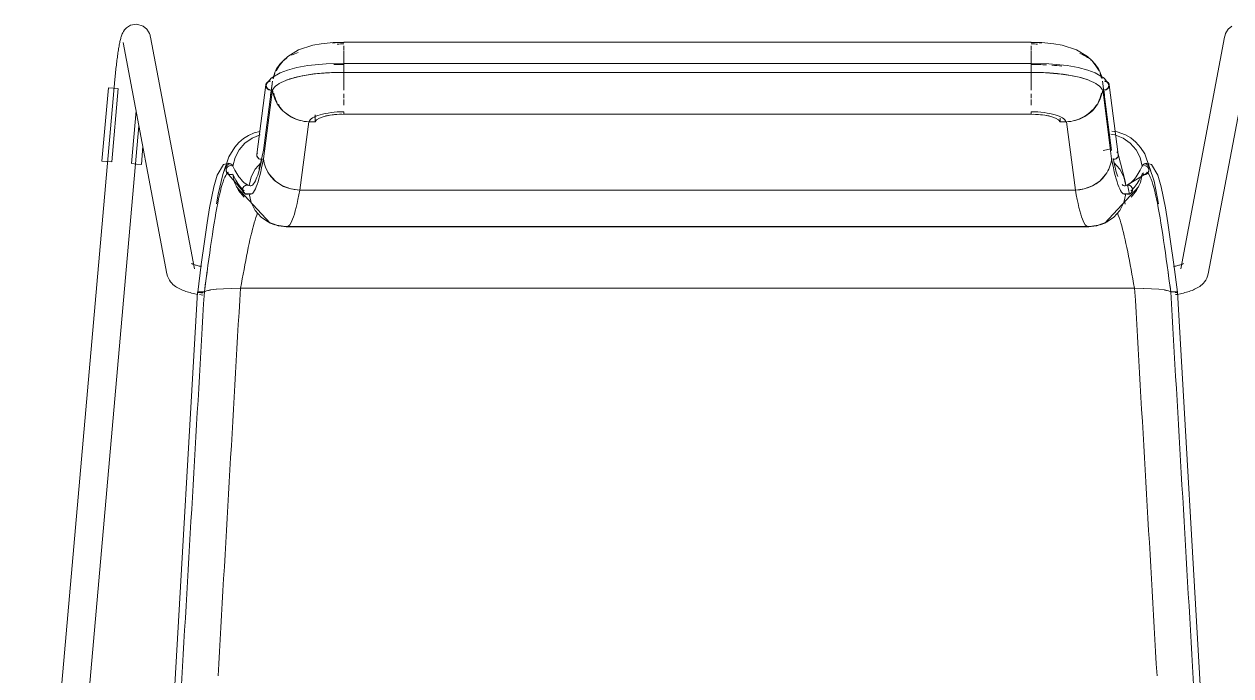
# Model space of a CAD drawing. Header units: millimetres. Extents: x 155927 to 295199, y -4084 to 97293.
# Drawn here: x 164048 to 164566, y 12869 to 13148 of the extents above; entities that cross this region are included whole.
import ezdxf

# ---------------------------------------------------------------- set-up
doc = ezdxf.new("R2010")
doc.units = ezdxf.units.MM
doc.header["$MEASUREMENT"] = 0
doc.layers.add('I-FURN', color=8, linetype='CONTINUOUS', lineweight=9)

msp = doc.modelspace()

# ---------------------------------------------------------------- linework, layer by layer
at = {"layer": 'I-FURN'}
for p, q in [((164091.97, 13146.8), (164091.11, 13145.89)), ((164093.62, 13147.84), (164091.97, 13146.8)), ((164096.38, 13148.32), (164093.62, 13147.84)), ((164099.13, 13147.49), (164096.38, 13148.32)), ((164099.13, 13147.49), (164100.71, 13146.17)), ((164566.07, 13147.49), (164564.5, 13146.17)), ((164089.35, 13141.71), (164089.25, 13141.29)), ((164089.46, 13142.13), (164089.35, 13141.71)), ((164089.56, 13142.53), (164089.46, 13142.13)), ((164089.68, 13142.93), (164089.56, 13142.53)), ((164089.8, 13143.32), (164089.68, 13142.93)), ((164089.95, 13143.73), (164089.8, 13143.32)), ((164090.12, 13144.15), (164089.95, 13143.73)), ((164090.33, 13144.63), (164090.12, 13144.15)), ((164090.63, 13145.19), (164090.33, 13144.63)), ((164091.11, 13145.89), (164090.63, 13145.19)), ((164100.71, 13146.17), (164101.46, 13145.09)), ((164101.46, 13145.09), (164101.83, 13144.29)), ((164101.83, 13144.29), (164102.05, 13143.66)), ((164102.05, 13143.66), (164102.18, 13143.15)), ((164102.18, 13143.15), (164102.27, 13142.73)), ((164121.08, 13043.44), (164102.27, 13142.73)), ((164562.94, 13142.73), (164544.12, 13043.44)), ((164563.02, 13143.15), (164562.94, 13142.73)), ((164563.16, 13143.66), (164563.02, 13143.15)), ((164563.37, 13144.29), (164563.16, 13143.66)), ((164563.75, 13145.09), (164563.37, 13144.29)), ((164564.5, 13146.17), (164563.75, 13145.09)), ((164088.4, 13136.66), (164088.31, 13136.06)), ((164088.49, 13137.24), (164088.4, 13136.66)), ((164088.59, 13137.81), (164088.49, 13137.24)), ((164088.68, 13138.36), (164088.59, 13137.81)), ((164088.77, 13138.9), (164088.68, 13138.36)), ((164088.87, 13139.41), (164088.77, 13138.9)), ((164088.96, 13139.91), (164088.87, 13139.41)), ((164089.06, 13140.39), (164088.96, 13139.91)), ((164089.15, 13140.84), (164089.06, 13140.39)), ((164089.25, 13141.29), (164089.15, 13140.84)), ((164090.48, 13140.5), (164109.29, 13041.21)), ((164161.09, 13134.4), (164165.8, 13137.27)), ((164165.8, 13137.27), (164171.95, 13139.29)), ((164171.95, 13139.29), (164175.45, 13139.95)), ((164175.45, 13139.95), (164180.66, 13140.46)), ((164180.66, 13140.46), (164185.18, 13140.55)), ((164185.18, 13140.55), (164185.18, 13140.38)), ((164480.03, 13140.55), (164185.18, 13140.55)), ((164185.18, 13140.25), (164185.18, 13140.53)), ((164185.18, 13137.3), (164185.18, 13139.05)), ((164185.18, 13134.45), (164185.18, 13137.03)), ((164480.03, 13140.38), (164480.03, 13140.55)), ((164484.55, 13140.46), (164480.03, 13140.55)), ((164480.03, 13140.53), (164480.03, 13140.25)), ((164480.03, 13139.05), (164480.03, 13137.3)), ((164480.03, 13137.03), (164480.03, 13134.45)), ((164489.76, 13139.95), (164484.55, 13140.46)), ((164493.25, 13139.29), (164489.76, 13139.95)), ((164499.4, 13137.27), (164493.25, 13139.29)), ((164504.12, 13134.4), (164499.4, 13137.27)), ((164555.91, 13041.21), (164574.73, 13140.5)), ((164087.7, 13131.43), (164087.61, 13130.72)), ((164087.78, 13132.13), (164087.7, 13131.43)), ((164087.87, 13132.81), (164087.78, 13132.13)), ((164087.95, 13133.49), (164087.87, 13132.81)), ((164088.04, 13134.15), (164087.95, 13133.49)), ((164088.13, 13134.8), (164088.04, 13134.15)), ((164088.22, 13135.44), (164088.13, 13134.8)), ((164088.31, 13136.06), (164088.22, 13135.44)), ((164157.44, 13130.5), (164159.11, 13132.57)), ((164159.11, 13132.57), (164161.09, 13134.4)), ((164169.73, 13130.56), (164177.62, 13131.36)), ((164177.62, 13131.36), (164185.18, 13131.51)), ((164185.18, 13134.29), (164185.18, 13131.27)), ((164185.18, 13131.26), (164185.18, 13134.28)), ((164480.03, 13131.51), (164185.18, 13131.51)), ((164185.18, 13127.55), (164185.18, 13131.51)), ((164185.18, 13131.51), (164185.18, 13131.44)), ((164185.18, 13131.44), (164185.18, 13131.24)), ((164185.18, 13131.24), (164185.18, 13130.94)), ((164480.03, 13131.27), (164480.03, 13134.29)), ((164480.03, 13134.28), (164480.03, 13131.26)), ((164480.03, 13131.51), (164480.03, 13127.66)), ((164487.59, 13131.36), (164480.03, 13131.51)), ((164480.03, 13131.44), (164480.03, 13131.51)), ((164480.03, 13131.24), (164480.03, 13131.44)), ((164480.03, 13130.94), (164480.03, 13131.24)), ((164495.48, 13130.56), (164487.59, 13131.36)), ((164506.1, 13132.57), (164504.12, 13134.4)), ((164507.77, 13130.5), (164506.1, 13132.57)), ((164087.15, 13126.31), (164087.08, 13125.56)), ((164087.22, 13127.06), (164087.15, 13126.31)), ((164087.3, 13127.8), (164087.22, 13127.06)), ((164087.38, 13128.54), (164087.3, 13127.8)), ((164087.45, 13129.27), (164087.38, 13128.54)), ((164087.53, 13130), (164087.45, 13129.27)), ((164087.61, 13130.72), (164087.53, 13130)), ((164153.97, 13125.12), (164157.8, 13127.42)), ((164156.11, 13128.23), (164157.44, 13130.5)), ((164157.8, 13127.42), (164160.97, 13128.61)), ((164160.97, 13128.61), (164165.01, 13129.69)), ((164167.34, 13126.15), (164163.84, 13125.35)), ((164165.01, 13129.69), (164169.73, 13130.56)), ((164172.78, 13126.98), (164167.34, 13126.15)), ((164178.77, 13127.46), (164172.78, 13126.98)), ((164185.18, 13127.55), (164178.77, 13127.46)), ((164185.18, 13130.94), (164185.18, 13130.55)), ((164185.18, 13130.55), (164185.18, 13130.09)), ((164185.18, 13130.09), (164185.18, 13129.6)), ((164185.18, 13129.6), (164185.18, 13129.1)), ((164185.18, 13129.1), (164185.18, 13128.63)), ((164185.18, 13128.63), (164185.18, 13128.21)), ((164185.18, 13128.21), (164185.18, 13127.88)), ((164185.18, 13127.88), (164185.18, 13127.66)), ((164185.18, 13127.66), (164185.18, 13127.55)), ((164185.18, 13127.58), (164185.18, 13123.76)), ((164185.18, 13123.76), (164185.18, 13127.58)), ((164185.18, 13127.55), (164480.03, 13127.55)), ((164480.03, 13130.55), (164480.03, 13130.94)), ((164480.03, 13130.09), (164480.03, 13130.55)), ((164480.03, 13129.6), (164480.03, 13130.09)), ((164480.03, 13129.1), (164480.03, 13129.6)), ((164480.03, 13128.63), (164480.03, 13129.1)), ((164480.03, 13128.21), (164480.03, 13128.63)), ((164480.03, 13127.88), (164480.03, 13128.21)), ((164480.03, 13127.66), (164480.03, 13127.88)), ((164480.03, 13123.76), (164480.03, 13127.58)), ((164480.03, 13127.58), (164480.03, 13123.76)), ((164486.25, 13127.47), (164480.03, 13127.55)), ((164492.82, 13126.94), (164486.25, 13127.47)), ((164496.83, 13126.34), (164492.82, 13126.94)), ((164500.19, 13129.69), (164495.48, 13130.56)), ((164501.26, 13125.38), (164496.83, 13126.34)), ((164504.23, 13128.61), (164500.19, 13129.69)), ((164507.4, 13127.42), (164504.23, 13128.61)), ((164511.23, 13125.12), (164507.4, 13127.42)), ((164509.1, 13128.23), (164507.77, 13130.5)), ((164087, 13124.65), (164048.05, 12681.33)), ((164081.43, 13089.63), (164084.19, 13121.04)), ((164084.19, 13121.04), (164086.23, 13120.86)), ((164087.01, 13124.81), (164087, 13124.65)), ((164087.08, 13125.56), (164087.01, 13124.81)), ((164147.87, 13092.46), (164151.72, 13122.24)), ((164150.72, 13094.1), (164154.56, 13123.8)), ((164152.08, 13122.74), (164153.97, 13125.12)), ((164153.79, 13117.83), (164154.41, 13122.61)), ((164161.02, 13124.47), (164160.51, 13124.28)), ((164163.84, 13125.35), (164161.02, 13124.47)), ((164185.18, 13120.01), (164185.18, 13123.57)), ((164480.03, 13123.57), (164480.03, 13120.01)), ((164504.7, 13124.28), (164501.26, 13125.38)), ((164510.64, 13123.8), (164514.49, 13094.1)), ((164513.12, 13122.74), (164511.23, 13125.12)), ((164513.48, 13122.24), (164517.34, 13092.46)), ((164085.66, 13089.26), (164088.42, 13120.67)), ((164086.23, 13120.86), (164088.29, 13120.68)), ((164150.7, 13090.55), (164154.54, 13120.26)), ((164185.18, 13116.54), (164185.18, 13118.38)), ((164185.18, 13116.06), (164185.18, 13113.87)), ((164480.03, 13118.38), (164480.03, 13116.54)), ((164480.03, 13116.02), (164480.03, 13113.56)), ((164514.51, 13090.55), (164510.66, 13120.26)), ((164511.41, 13117.83), (164511.1, 13120.27)), ((164096.09, 13111.12), (164094.11, 13088.52)), ((164185.18, 13113.56), (164185.18, 13113.91)), ((164166.25, 13077.18), (164170.11, 13106.46)), ((164170.11, 13106.46), (164172.82, 13106.39)), ((164172.82, 13109.39), (164172.82, 13106.39)), ((164172.82, 13106.39), (164173.46, 13107.25)), ((164173.46, 13107.25), (164174.81, 13108.04)), ((164174.81, 13108.04), (164176.8, 13108.71)), ((164176.8, 13108.71), (164179.29, 13109.22)), ((164179.29, 13109.22), (164182.14, 13109.54)), ((164182.14, 13109.54), (164185.18, 13109.65)), ((164480.03, 13109.7), (164185.18, 13109.7)), ((164185.18, 13109.65), (164480.03, 13109.65)), ((164480.03, 13109.65), (164483.07, 13109.54)), ((164483.07, 13109.54), (164485.92, 13109.22)), ((164485.92, 13109.22), (164488.41, 13108.71)), ((164488.41, 13108.71), (164490.39, 13108.04)), ((164490.39, 13108.04), (164491.74, 13107.25)), ((164491.74, 13107.25), (164492.38, 13106.39)), ((164492.38, 13106.39), (164492.38, 13108.05)), ((164492.38, 13106.39), (164495.1, 13106.46)), ((164495.1, 13106.46), (164498.96, 13077.18)), ((164060.01, 12680.28), (164097.3, 13104.78)), ((164144.31, 13100.63), (164142.11, 13099.25)), ((164146.68, 13101.65), (164144.31, 13100.63)), ((164149.32, 13100.8), (164145.81, 13099.4)), ((164149.18, 13102.31), (164146.68, 13101.65)), ((164515.88, 13100.8), (164514.14, 13101.17)), ((164514.14, 13101.16), (164515.88, 13100.79)), ((164516.87, 13102.13), (164514.61, 13102.43)), ((164519.4, 13099.4), (164515.88, 13100.8)), ((164520.47, 13100.84), (164516.87, 13102.13)), ((164522.74, 13099.5), (164520.47, 13100.84)), ((164098.34, 13088.15), (164099.03, 13096.04)), ((164138.4, 13095.6), (164135.89, 13091.49)), ((164140.13, 13097.57), (164138.4, 13095.6)), ((164142.11, 13099.25), (164140.13, 13097.57)), ((164142.73, 13097.22), (164140.24, 13094.4)), ((164145.81, 13099.4), (164142.73, 13097.22)), ((164522.48, 13097.22), (164519.4, 13099.4)), ((164524.96, 13094.4), (164522.48, 13097.22)), ((164524.91, 13097.72), (164522.74, 13099.5)), ((164526.91, 13095.48), (164524.91, 13097.72)), ((164528.72, 13092.65), (164526.91, 13095.48)), ((164135.89, 13091.49), (164133.22, 13083.86)), ((164138.5, 13091.08), (164137.6, 13087.45)), ((164140.24, 13094.4), (164138.5, 13091.08)), ((164147.92, 13092.7), (164147.86, 13092.23)), ((164147.86, 13092.23), (164147.92, 13091.76)), ((164148.11, 13093.14), (164147.92, 13092.7)), ((164147.92, 13091.76), (164148.11, 13091.32)), ((164148.11, 13091.32), (164148.41, 13090.93)), ((164148.41, 13090.93), (164148.79, 13090.63)), ((164148.79, 13090.63), (164149.24, 13090.44)), ((164149.24, 13090.44), (164149.73, 13090.36)), ((164149.47, 13088.59), (164150.84, 13094.88)), ((164149.73, 13090.36), (164150.23, 13090.4)), ((164514.36, 13094.88), (164510.87, 13094.19)), ((164514.98, 13090.4), (164515.47, 13090.36)), ((164515.47, 13090.36), (164515.97, 13090.44)), ((164515.97, 13090.44), (164516.42, 13090.63)), ((164516.42, 13090.63), (164516.8, 13090.93)), ((164517.1, 13093.14), (164516.8, 13093.52)), ((164516.8, 13090.93), (164517.09, 13091.32)), ((164517.09, 13091.32), (164517.28, 13091.76)), ((164517.28, 13092.7), (164517.1, 13093.14)), ((164517.35, 13092.23), (164517.28, 13092.7)), ((164517.28, 13091.76), (164517.35, 13092.23)), ((164517.32, 13092.54), (164520.29, 13080.93)), ((164526.7, 13091.08), (164524.96, 13094.4)), ((164527.6, 13087.45), (164526.7, 13091.08)), ((164532.71, 13080.94), (164528.72, 13092.65)), ((164083.47, 13089.45), (164081.43, 13089.63)), ((164085.53, 13089.27), (164083.47, 13089.45)), ((164096.29, 13088.33), (164094.23, 13088.51)), ((164098.34, 13088.15), (164096.29, 13088.33)), ((164130.82, 13083.5), (164133.59, 13088.13)), ((164133.59, 13088.13), (164135.78, 13088.66)), ((164134.8, 13086.23), (164134.72, 13085.74)), ((164134.72, 13085.74), (164134.78, 13085.26)), ((164134.73, 13085.74), (164134.8, 13086.23)), ((164134.79, 13085.26), (164134.73, 13085.74)), ((164134.78, 13085.26), (164134.97, 13084.8)), ((164134.97, 13084.8), (164134.79, 13085.26)), ((164134.8, 13086.23), (164135, 13086.68)), ((164134.99, 13086.68), (164134.8, 13086.23)), ((164134.92, 13084.89), (164143.05, 13075.47)), ((164135.08, 13084.62), (164134.95, 13084.83)), ((164135.26, 13084.4), (164134.97, 13084.8)), ((164134.97, 13084.8), (164135.25, 13084.39)), ((164135.29, 13087.08), (164134.99, 13086.68)), ((164135, 13086.68), (164135.3, 13087.08)), ((164135.68, 13087.39), (164135.29, 13087.08)), ((164135.3, 13087.08), (164135.68, 13087.38)), ((164135.68, 13087.38), (164136.14, 13087.58)), ((164136.14, 13087.58), (164135.68, 13087.39)), ((164135.78, 13088.66), (164136.69, 13088.37)), ((164136.63, 13087.66), (164136.14, 13087.58)), ((164136.14, 13087.58), (164136.63, 13087.65)), ((164137.13, 13087.61), (164136.63, 13087.66)), ((164136.63, 13087.65), (164137.13, 13087.61)), ((164137.13, 13087.61), (164137.6, 13087.45)), ((164137.6, 13087.45), (164137.13, 13087.61)), ((164147.21, 13086.19), (164145.45, 13082.79)), ((164149.71, 13089.06), (164147.21, 13086.19)), ((164148.71, 13086.16), (164149.47, 13088.59)), ((164518, 13086.19), (164515.49, 13089.06)), ((164519.75, 13082.79), (164518, 13086.19)), ((164530.28, 13084.89), (164520.89, 13079.18)), ((164528.08, 13087.61), (164527.6, 13087.45)), ((164527.61, 13087.45), (164528.08, 13087.61)), ((164529.43, 13088.66), (164528.51, 13088.37)), ((164529.07, 13087.58), (164528.57, 13087.66)), ((164528.57, 13087.65), (164529.07, 13087.58)), ((164529.07, 13087.58), (164529.52, 13087.38)), ((164529.52, 13087.39), (164529.07, 13087.58)), ((164531.61, 13088.13), (164529.43, 13088.66)), ((164529.91, 13087.08), (164529.52, 13087.39)), ((164529.52, 13087.38), (164529.91, 13087.08)), ((164529.91, 13087.08), (164530.21, 13086.68)), ((164530.21, 13086.68), (164529.91, 13087.08)), ((164530.24, 13084.8), (164529.95, 13084.4)), ((164529.95, 13084.39), (164530.24, 13084.8)), ((164530.21, 13086.68), (164530.4, 13086.23)), ((164530.41, 13086.23), (164530.21, 13086.68)), ((164530.42, 13085.26), (164530.24, 13084.8)), ((164530.24, 13084.8), (164530.42, 13085.26)), ((164530.4, 13086.23), (164530.48, 13085.74)), ((164530.48, 13085.74), (164530.41, 13086.23)), ((164530.48, 13085.74), (164530.42, 13085.26)), ((164530.42, 13085.26), (164530.48, 13085.74)), ((164534.38, 13083.5), (164531.61, 13088.13)), ((164129.42, 13078.5), (164130.82, 13083.5)), ((164133.22, 13083.86), (164131.33, 13075.34)), ((164135.25, 13084.39), (164135.63, 13084.08)), ((164135.64, 13084.08), (164135.26, 13084.4)), ((164135.63, 13084.08), (164136.08, 13083.87)), ((164136.09, 13083.87), (164135.64, 13084.08)), ((164136.08, 13083.87), (164136.58, 13083.78)), ((164136.58, 13083.78), (164136.09, 13083.87)), ((164137.08, 13083.81), (164136.58, 13083.78)), ((164136.58, 13083.78), (164137.07, 13083.81)), ((164137.07, 13083.81), (164137.55, 13083.96)), ((164137.55, 13083.96), (164137.08, 13083.81)), ((164138.34, 13080.35), (164137.55, 13083.96)), ((164137.55, 13083.96), (164138.33, 13080.35)), ((164138.33, 13080.35), (164139.97, 13077.02)), ((164139.98, 13077.02), (164138.34, 13080.35)), ((164145.45, 13082.79), (164144.56, 13079.08)), ((164153.33, 13083.79), (164155.82, 13081.05)), ((164155.82, 13081.05), (164158.93, 13078.97)), ((164506.28, 13078.97), (164509.39, 13081.05)), ((164509.39, 13081.05), (164511.88, 13083.79)), ((164520.65, 13079.08), (164519.75, 13082.79)), ((164520.29, 13080.93), (164520.61, 13079.06)), ((164526.86, 13080.35), (164525.22, 13077.02)), ((164525.23, 13077.02), (164526.87, 13080.35)), ((164527.66, 13083.96), (164526.86, 13080.35)), ((164526.87, 13080.35), (164527.66, 13083.96)), ((164528.13, 13083.81), (164527.66, 13083.96)), ((164527.66, 13083.96), (164528.13, 13083.81)), ((164528.63, 13083.78), (164528.13, 13083.81)), ((164528.13, 13083.81), (164528.63, 13083.78)), ((164529.12, 13083.87), (164528.63, 13083.78)), ((164528.63, 13083.78), (164529.12, 13083.87)), ((164529.57, 13084.08), (164529.12, 13083.87)), ((164529.12, 13083.87), (164529.57, 13084.08)), ((164529.95, 13084.4), (164529.57, 13084.08)), ((164529.57, 13084.08), (164529.95, 13084.39)), ((164534.61, 13071.27), (164532.71, 13080.94)), ((164535.79, 13078.5), (164534.38, 13083.5)), ((164127.61, 13069.48), (164129.42, 13078.5)), ((164131.33, 13075.34), (164130.59, 13071.27)), ((164139.03, 13078.7), (164153.63, 13063)), ((164139.97, 13077.02), (164142.38, 13074.19)), ((164142.38, 13074.19), (164139.98, 13077.02)), ((164141.78, 13077.82), (164141.72, 13077.32)), ((164141.72, 13077.32), (164141.79, 13077.81)), ((164141.79, 13076.83), (164141.72, 13077.32)), ((164141.72, 13077.32), (164141.78, 13076.83)), ((164141.97, 13078.28), (164141.78, 13077.82)), ((164141.78, 13076.83), (164141.97, 13076.37)), ((164141.79, 13077.81), (164141.98, 13078.28)), ((164141.98, 13076.37), (164141.79, 13076.83)), ((164142.27, 13078.68), (164141.97, 13078.28)), ((164141.97, 13076.37), (164142.27, 13075.97)), ((164141.98, 13078.28), (164142.27, 13078.68)), ((164142.27, 13075.97), (164141.98, 13076.37)), ((164142.27, 13078.68), (164142.65, 13078.99)), ((164142.65, 13078.99), (164142.27, 13078.68)), ((164142.65, 13075.66), (164142.27, 13075.97)), ((164142.27, 13075.97), (164142.65, 13075.66)), ((164143.1, 13079.2), (164142.65, 13078.99)), ((164142.65, 13078.99), (164143.1, 13079.19)), ((164143.1, 13075.46), (164142.65, 13075.66)), ((164142.65, 13075.66), (164143.1, 13075.45)), ((164142.75, 13075.6), (164145.63, 13075.55)), ((164143.1, 13079.19), (164143.59, 13079.28)), ((164143.59, 13079.28), (164143.1, 13079.2)), ((164143.59, 13075.37), (164143.1, 13075.46)), ((164143.1, 13075.45), (164143.59, 13075.37)), ((164143.59, 13079.28), (164144.09, 13079.24)), ((164144.09, 13079.24), (164143.59, 13079.28)), ((164144.09, 13075.41), (164143.59, 13075.37)), ((164143.59, 13075.37), (164144.09, 13075.41)), ((164143.88, 13079.36), (164144.31, 13079.18)), ((164144.09, 13079.24), (164144.56, 13079.08)), ((164144.56, 13079.08), (164144.09, 13079.24)), ((164144.56, 13075.57), (164144.09, 13075.41)), ((164144.09, 13075.41), (164144.56, 13075.57)), ((164144.56, 13075.57), (164145.45, 13071.86)), ((164158.93, 13078.97), (164162.48, 13077.66)), ((164162.48, 13077.66), (164166.25, 13077.18)), ((164498.96, 13077.18), (164166.25, 13077.18)), ((164166.25, 13077.18), (164498.96, 13077.18)), ((164498.96, 13077.18), (164502.73, 13077.66)), ((164502.73, 13077.66), (164506.28, 13078.97)), ((164526.17, 13078.7), (164511.57, 13063)), ((164522.46, 13075.6), (164519.58, 13075.55)), ((164519.75, 13071.86), (164520.65, 13075.57)), ((164520.65, 13079.08), (164521.12, 13079.24)), ((164521.12, 13079.24), (164520.65, 13079.08)), ((164521.12, 13075.41), (164520.65, 13075.57)), ((164520.65, 13075.57), (164521.12, 13075.41)), ((164521.12, 13079.24), (164521.61, 13079.28)), ((164521.61, 13079.28), (164521.12, 13079.24)), ((164521.61, 13075.37), (164521.12, 13075.41)), ((164521.12, 13075.41), (164521.61, 13075.37)), ((164522.16, 13075.47), (164521.33, 13079.36)), ((164521.61, 13079.28), (164522.1, 13079.19)), ((164522.11, 13079.2), (164521.61, 13079.28)), ((164522.1, 13075.46), (164521.61, 13075.37)), ((164521.61, 13075.37), (164522.11, 13075.45)), ((164522.1, 13079.19), (164522.55, 13078.99)), ((164522.55, 13075.66), (164522.1, 13075.46)), ((164522.56, 13078.99), (164522.11, 13079.2)), ((164522.11, 13075.45), (164522.56, 13075.66)), ((164522.55, 13078.99), (164522.94, 13078.68)), ((164522.94, 13075.97), (164522.55, 13075.66)), ((164522.94, 13078.68), (164522.56, 13078.99)), ((164522.56, 13075.66), (164522.94, 13075.97)), ((164525.22, 13077.02), (164522.83, 13074.19)), ((164522.83, 13074.19), (164525.23, 13077.02)), ((164522.94, 13078.68), (164523.23, 13078.28)), ((164523.23, 13078.28), (164522.94, 13078.68)), ((164523.23, 13076.37), (164522.94, 13075.97)), ((164522.94, 13075.97), (164523.23, 13076.37)), ((164523.23, 13078.28), (164523.42, 13077.81)), ((164523.42, 13077.82), (164523.23, 13078.28)), ((164523.42, 13076.83), (164523.23, 13076.37)), ((164523.23, 13076.37), (164523.42, 13076.83)), ((164523.49, 13077.32), (164523.42, 13077.82)), ((164523.42, 13077.81), (164523.48, 13077.32)), ((164523.48, 13077.32), (164523.42, 13076.83)), ((164523.42, 13076.83), (164523.49, 13077.32)), ((164537.59, 13069.48), (164535.79, 13078.5)), ((164126.58, 13063.16), (164127.61, 13069.48)), ((164145.45, 13071.86), (164147.21, 13068.46)), ((164147.21, 13068.47), (164145.46, 13071.86)), ((164519.75, 13071.86), (164518, 13068.47)), ((164518, 13068.46), (164519.75, 13071.86)), ((164538.63, 13063.16), (164537.59, 13069.48)), ((164149.72, 13065.6), (164147.21, 13068.47)), ((164147.21, 13068.46), (164149.71, 13065.59)), ((164149.71, 13065.59), (164152.85, 13063.42)), ((164152.85, 13063.42), (164149.72, 13065.6)), ((164515.49, 13065.6), (164512.35, 13063.42)), ((164512.36, 13063.42), (164515.49, 13065.59)), ((164518, 13068.47), (164515.49, 13065.6)), ((164515.49, 13065.59), (164518, 13068.46)), ((164125.4, 13055.15), (164126.58, 13063.16)), ((164152.54, 13063.6), (164157, 13061.87)), ((164156.42, 13062.06), (164152.85, 13063.42)), ((164152.85, 13063.42), (164156.42, 13062.05)), ((164153.63, 13063), (164155.56, 13062.29)), ((164160.21, 13061.58), (164156.42, 13062.06)), ((164156.42, 13062.05), (164160.21, 13061.58)), ((164157, 13061.87), (164160.75, 13061.43)), ((164505, 13061.58), (164160.21, 13061.58)), ((164160.21, 13061.58), (164505, 13061.58)), ((164160.75, 13061.43), (164465.55, 13061.43)), ((164465.55, 13061.43), (164504.46, 13061.43)), ((164508.21, 13061.87), (164504.46, 13061.43)), ((164508.78, 13062.06), (164505, 13061.58)), ((164505, 13061.58), (164508.79, 13062.05)), ((164512.67, 13063.6), (164508.21, 13061.87)), ((164512.35, 13063.42), (164508.78, 13062.06)), ((164508.79, 13062.05), (164512.36, 13063.42)), ((164511.57, 13063), (164509.65, 13062.29)), ((164539.81, 13055.15), (164538.63, 13063.16)), ((164124.04, 13045.22), (164125.4, 13055.15)), ((164541.16, 13045.22), (164539.81, 13055.15)), ((164119.87, 13045.67), (164119.89, 13045.66)), ((164119.89, 13045.66), (164119.96, 13045.61)), ((164119.96, 13045.61), (164120.05, 13045.57)), ((164120.05, 13045.57), (164120.2, 13045.49)), ((164120.2, 13045.49), (164120.4, 13045.4)), ((164120.4, 13045.4), (164120.63, 13045.31)), ((164120.63, 13045.31), (164120.9, 13045.21)), ((164120.9, 13045.21), (164121.2, 13045.1)), ((164121.2, 13045.1), (164121.54, 13044.99)), ((164121.54, 13044.99), (164121.9, 13044.89)), ((164121.9, 13044.89), (164122.3, 13044.78)), ((164122.3, 13044.78), (164122.72, 13044.67)), ((164122.49, 13033.36), (164124.04, 13045.22)), ((164122.72, 13044.67), (164123.16, 13044.57)), ((164123.16, 13044.57), (164123.63, 13044.47)), ((164123.63, 13044.47), (164124.13, 13044.37)), ((164541.57, 13044.47), (164541.08, 13044.37)), ((164542.72, 13033.36), (164541.16, 13045.22)), ((164542.04, 13044.57), (164541.57, 13044.47)), ((164542.49, 13044.67), (164542.04, 13044.57)), ((164542.91, 13044.78), (164542.49, 13044.67)), ((164543.3, 13044.89), (164542.91, 13044.78)), ((164543.67, 13044.99), (164543.3, 13044.89)), ((164544, 13045.1), (164543.67, 13044.99)), ((164544.31, 13045.21), (164544, 13045.1)), ((164544.58, 13045.31), (164544.31, 13045.21)), ((164544.81, 13045.4), (164544.58, 13045.31)), ((164545, 13045.49), (164544.81, 13045.4)), ((164545.16, 13045.57), (164545, 13045.49)), ((164545.24, 13045.61), (164545.16, 13045.57)), ((164545.32, 13045.66), (164545.24, 13045.61)), ((164545.34, 13045.67), (164545.32, 13045.66)), ((164109.29, 13041.21), (164109.55, 13040.22)), ((164109.55, 13040.22), (164109.92, 13039.33)), ((164109.92, 13039.33), (164110.35, 13038.54)), ((164110.35, 13038.54), (164110.84, 13037.85)), ((164554.85, 13038.54), (164554.37, 13037.85)), ((164555.29, 13039.33), (164554.85, 13038.54)), ((164555.65, 13040.22), (164555.29, 13039.33)), ((164555.91, 13041.21), (164555.65, 13040.22)), ((164122.48, 13033.36), (164103.2, 12701.45)), ((164110.84, 13037.85), (164111.35, 13037.25)), ((164111.35, 13037.25), (164111.87, 13036.73)), ((164111.87, 13036.73), (164112.4, 13036.28)), ((164112.4, 13036.28), (164112.93, 13035.88)), ((164112.93, 13035.88), (164113.47, 13035.52)), ((164113.47, 13035.52), (164114.01, 13035.19)), ((164114.01, 13035.19), (164114.54, 13034.9)), ((164114.54, 13034.9), (164115.09, 13034.63)), ((164115.09, 13034.63), (164115.65, 13034.38)), ((164115.65, 13034.38), (164116.23, 13034.15)), ((164116.23, 13034.15), (164116.81, 13033.93)), ((164116.81, 13033.93), (164117.4, 13033.72)), ((164117.4, 13033.72), (164118, 13033.53)), ((164118, 13033.53), (164118.62, 13033.34)), ((164118.62, 13033.34), (164119.25, 13033.17)), ((164119.25, 13033.17), (164119.89, 13033.01)), ((164119.89, 13033.01), (164120.55, 13032.86)), ((164122.55, 13033.31), (164122.48, 13033.36)), ((164122.56, 13033.41), (164122.49, 13033.36)), ((164122.48, 13033.36), (164122.56, 13033.41)), ((164122.49, 13033.36), (164122.55, 13033.31)), ((164122.55, 13033.31), (164122.74, 13033.26)), ((164122.73, 13033.26), (164122.55, 13033.31)), ((164122.75, 13033.46), (164122.56, 13033.41)), ((164122.56, 13033.41), (164122.75, 13033.46)), ((164123.02, 13033.21), (164122.73, 13033.26)), ((164122.74, 13033.26), (164123.03, 13033.21)), ((164123.05, 13033.51), (164122.75, 13033.46)), ((164122.75, 13033.46), (164123.05, 13033.51)), ((164123.4, 13033.18), (164123.02, 13033.21)), ((164123.03, 13033.21), (164123.4, 13033.18)), ((164123.44, 13033.54), (164123.05, 13033.51)), ((164123.05, 13033.51), (164123.43, 13033.54)), ((164123.4, 13033.18), (164123.86, 13033.16)), ((164123.85, 13033.16), (164123.4, 13033.18)), ((164123.43, 13033.54), (164123.89, 13033.56)), ((164123.89, 13033.56), (164123.44, 13033.54)), ((164124.34, 13033.15), (164123.85, 13033.16)), ((164123.86, 13033.16), (164124.35, 13033.15)), ((164124.39, 13033.57), (164123.89, 13033.56)), ((164123.89, 13033.56), (164124.38, 13033.57)), ((164124.84, 13033.15), (164124.34, 13033.15)), ((164124.35, 13033.15), (164124.84, 13033.15)), ((164124.38, 13033.57), (164124.88, 13033.57)), ((164124.88, 13033.57), (164124.39, 13033.57)), ((164125.35, 13033.55), (164124.88, 13033.57)), ((164124.88, 13033.57), (164125.35, 13033.55)), ((164125.35, 13033.55), (164126.26, 13033.95)), ((164126.26, 13033.95), (164125.35, 13033.55)), ((164128, 13034.32), (164126.26, 13033.95)), ((164126.26, 13033.95), (164127.99, 13034.31)), ((164128, 13034.32), (164130.46, 13034.63)), ((164130.5, 13034.63), (164128, 13034.32)), ((164130.49, 13034.63), (164133.55, 13034.86)), ((164133.6, 13034.87), (164130.5, 13034.63)), ((164133.6, 13034.87), (164137.07, 13035.02)), ((164137.13, 13035.02), (164133.6, 13034.87)), ((164137.13, 13035.02), (164140.82, 13035.08)), ((164140.9, 13035.08), (164137.13, 13035.02)), ((164524.3, 13035.08), (164140.9, 13035.08)), ((164140.9, 13035.08), (164524.3, 13035.08)), ((164528.07, 13035.02), (164524.3, 13035.08)), ((164524.38, 13035.08), (164528.07, 13035.02)), ((164531.61, 13034.87), (164528.07, 13035.02)), ((164528.13, 13035.02), (164531.61, 13034.87)), ((164534.71, 13034.63), (164531.61, 13034.87)), ((164531.65, 13034.86), (164534.71, 13034.63)), ((164537.2, 13034.32), (164534.71, 13034.63)), ((164534.74, 13034.63), (164537.2, 13034.32)), ((164538.95, 13033.95), (164537.2, 13034.32)), ((164537.21, 13034.31), (164538.95, 13033.95)), ((164538.95, 13033.95), (164539.85, 13033.55)), ((164539.85, 13033.55), (164538.95, 13033.95)), ((164540.32, 13033.57), (164539.85, 13033.55)), ((164539.85, 13033.55), (164540.33, 13033.57)), ((164540.82, 13033.57), (164540.32, 13033.57)), ((164540.33, 13033.57), (164540.82, 13033.57)), ((164541.31, 13033.56), (164540.82, 13033.57)), ((164540.82, 13033.57), (164541.32, 13033.56)), ((164541.77, 13033.54), (164541.31, 13033.56)), ((164541.32, 13033.56), (164541.77, 13033.54)), ((164542.15, 13033.51), (164541.77, 13033.54)), ((164541.77, 13033.54), (164542.16, 13033.51)), ((164541.8, 13033.18), (164542.18, 13033.21)), ((164542.19, 13033.21), (164541.81, 13033.18)), ((164542.45, 13033.46), (164542.15, 13033.51)), ((164542.16, 13033.51), (164542.46, 13033.46)), ((164542.18, 13033.21), (164542.47, 13033.26)), ((164542.48, 13033.26), (164542.19, 13033.21)), ((164542.66, 13033.31), (164542.72, 13033.36)), ((164542.72, 13033.36), (164542.66, 13033.31)), ((164542.72, 13033.36), (164562.01, 12701.45)), ((164545.31, 13033.01), (164544.66, 13032.86)), ((164545.96, 13033.17), (164545.31, 13033.01)), ((164546.59, 13033.34), (164545.96, 13033.17)), ((164547.2, 13033.53), (164546.59, 13033.34)), ((164547.81, 13033.72), (164547.2, 13033.53)), ((164548.4, 13033.93), (164547.81, 13033.72)), ((164548.98, 13034.15), (164548.4, 13033.93)), ((164549.55, 13034.38), (164548.98, 13034.15)), ((164550.11, 13034.63), (164549.55, 13034.38)), ((164550.66, 13034.9), (164550.11, 13034.63)), ((164551.2, 13035.19), (164550.66, 13034.9)), ((164551.74, 13035.52), (164551.2, 13035.19)), ((164552.27, 13035.88), (164551.74, 13035.52)), ((164552.81, 13036.28), (164552.27, 13035.88)), ((164553.34, 13036.73), (164552.81, 13036.28)), ((164553.86, 13037.25), (164553.34, 13036.73)), ((164554.37, 13037.85), (164553.86, 13037.25)), ((164120.55, 13032.86), (164121.22, 13032.71)), ((164121.22, 13032.71), (164121.9, 13032.58)), ((164121.9, 13032.58), (164122.59, 13032.45)), ((164123.3, 13032.34), (164124.01, 13032.23)), ((164124.01, 13032.23), (164124.74, 13032.13)), ((164542.62, 13032.45), (164541.91, 13032.34)), ((164543.31, 13032.58), (164542.62, 13032.45)), ((164543.99, 13032.71), (164543.31, 13032.58)), ((164544.66, 13032.86), (164543.99, 13032.71))]:
    msp.add_line(p, q, dxfattribs=at)
for centre, major_axis, ratio, start_param, end_param in [((164185.18, 13136.27), (-12.4, 0), 0.287441, 4.712389, 4.950404), ((164480.03, 13136.27), (-12.4, 0), 0.287441, 4.492176, 4.712389), ((164185.18, 13124.8), (0, -15.75), 0.000004, 5.8107, 5.99294), ((164480.03, 13124.8), (0, -15.75), 0.000004, 0.290246, 0.472486), ((164149.82, 13092.23), (-1.96, 0), 0.955139, 5.775592, 8.064923), ((164166.38, 13092.25), (-15.78, 0), 0.955139, 0.112537, 0.354036), ((164498.83, 13092.25), (-15.78, 0), 0.955139, 2.787556, 3.029056), ((164515.39, 13092.23), (-1.96, 0), 0.955139, 1.359855, 3.903556), ((164166.38, 13092.25), (-15.78, 0), 0.955139, 0.354206, 1.562553), ((164498.83, 13092.25), (-15.78, 0), 0.955139, 2.545839, 2.787386), ((164498.83, 13092.25), (-15.78, 0), 0.955139, 1.579038, 2.545717)]:
    msp.add_ellipse(centre, major_axis=major_axis, ratio=ratio, start_param=start_param, end_param=end_param, dxfattribs=at)
for points in [[(164180.21, 13140.24), (164181.79, 13140.39), (164183.46, 13140.46), (164185.18, 13140.45)], [(164480.03, 13140.45), (164481.61, 13140.46), (164483.11, 13140.39), (164484.54, 13140.25)], [(164165.57, 13136.1), (164164.62, 13135.84), (164163.68, 13135.49), (164162.79, 13135.07)], [(164154.75, 13120.25), (164155.1, 13120.97), (164156.41, 13122.38), (164160.11, 13124.28), (164165.18, 13125.81), (164171.32, 13126.92), (164178.18, 13127.55), (164182.83, 13127.62), (164185.18, 13127.58)], [(164155.03, 13125.21), (164155.18, 13125.86), (164155.38, 13126.51), (164155.62, 13127.14)], [(164180.91, 13130.96), (164182.33, 13131), (164183.75, 13131), (164185.18, 13130.97)], [(164480.03, 13130.97), (164482.25, 13131.01), (164484.45, 13130.98), (164486.63, 13130.87)], [(164488.84, 13130.73), (164490.31, 13130.62), (164491.77, 13130.48), (164493.18, 13130.3)], [(164509.58, 13127.14), (164509.83, 13126.48), (164509.99, 13125.81), (164510.14, 13125.12)], [(164504.87, 13124.22), (164506.33, 13123.64), (164508.8, 13122.38), (164510.11, 13120.97), (164510.46, 13120.25)], [(164154.28, 13120.1), (164154.2, 13120.09), (164154.03, 13120.07), (164153.87, 13120.07), (164153.78, 13120.07)], [(164154.54, 13120.26), (164154.69, 13119.01), (164155.27, 13116.64), (164157.04, 13113.3), (164159.57, 13110.46), (164162.71, 13108.27), (164166.31, 13106.86), (164168.81, 13106.5), (164170.11, 13106.46)], [(164156.53, 13114.74), (164155.83, 13116), (164155.43, 13117.37), (164155.09, 13118.75)], [(164495.1, 13106.46), (164496.39, 13106.5), (164498.89, 13106.86), (164502.49, 13108.27), (164505.64, 13110.46), (164508.17, 13113.3), (164509.93, 13116.64), (164510.51, 13119.01), (164510.66, 13120.26)], [(164510.2, 13118.74), (164509.89, 13117.35), (164509.39, 13115.99), (164508.69, 13114.73)], [(164170.35, 13106.47), (164170.61, 13107.58), (164173.99, 13109.75), (164181.39, 13110.71), (164185.18, 13110.77)], [(164480.03, 13110.77), (164481.92, 13110.74), (164485.66, 13110.48), (164490.46, 13109.52), (164493.78, 13108.12), (164494.72, 13107.03), (164494.85, 13106.47)], [(164184.34, 13109.7), (164181.56, 13109.64), (164178.42, 13109.37), (164176.8, 13108.76)], [(164488.41, 13108.76), (164486.35, 13109.3), (164483.64, 13109.59), (164480.87, 13109.68)], [(164150.7, 13090.55), (164149.68, 13085.05), (164147.63, 13076.99), (164145.58, 13075.02), (164144.56, 13075.57)], [(164514.51, 13090.55), (164515.53, 13085.05), (164517.58, 13076.99), (164519.62, 13075.02), (164520.65, 13075.57)], [(164515.13, 13090.77), (164515.79, 13087.64), (164516.45, 13084.72), (164517.11, 13083)], [(164519.01, 13079.5), (164519.56, 13078.93), (164520.1, 13078.79), (164520.65, 13079.08)], [(164527.66, 13083.96), (164527.82, 13084.2), (164527.99, 13084.39), (164528.15, 13084.55)], [(164520.09, 13072.51), (164520.14, 13072.05), (164520.2, 13071.58), (164520.25, 13071.11)], [(164160.21, 13061.58), (164160.39, 13061.48), (164160.57, 13061.43), (164160.75, 13061.43)], [(164504.46, 13061.43), (164504.64, 13061.43), (164504.82, 13061.48), (164505, 13061.58)], [(164126.53, 13042.72), (164126.14, 13039.69), (164125.76, 13036.62), (164125.37, 13033.56)], [(164538.65, 13042.91), (164539.05, 13039.82), (164539.44, 13036.69), (164539.84, 13033.56)], [(164106.03, 12701.55), (164109.25, 12756.96), (164115.69, 12867.72), (164122.13, 12978.31), (164125.35, 13033.55)], [(164131.24, 12868.84), (164134.43, 12924.3), (164137.63, 12979.72), (164140.82, 13035.08)], [(164524.38, 13035.08), (164527.58, 12979.72), (164530.77, 12924.3), (164533.97, 12868.84)], [(164559.17, 12701.55), (164555.95, 12756.96), (164549.51, 12867.72), (164543.07, 12978.31), (164539.85, 13033.55)]]:
    msp.add_open_spline(points, degree=3, dxfattribs=at)
for points, knots in [([(164160.82, 13133.93), (164160.42, 13133.65), (164159.05, 13132.61), (164157.05, 13130.45), (164155.44, 13127.6), (164154.97, 13125.66), (164154.81, 13124.89)], [0.434972, 0.434972, 0.434972, 0.434972, 0.5, 0.6666667, 0.8333333, 0.9407177, 0.9407177, 0.9407177, 0.9407177]), ([(164504.73, 13133.68), (164504.01, 13134.21), (164502.75, 13134.92), (164501.42, 13135.55), (164500.91, 13135.75)], [0.5455526, 0.5455526, 0.5455526, 0.5455526, 0.6666667, 0.739481, 0.739481, 0.739481, 0.739481]), ([(164510.43, 13125), (164510.27, 13125.74), (164509.71, 13127.62), (164508.16, 13130.45), (164506.49, 13132.28), (164505.53, 13133.05)], [0.0634811, 0.0634811, 0.0634811, 0.0634811, 0.1666667, 0.3333333, 0.5, 0.5, 0.5, 0.5]), ([(164480.03, 13127.58), (164482.38, 13127.62), (164487.03, 13127.55), (164493.87, 13126.91), (164499.98, 13125.83), (164503.2, 13124.81), (164504.69, 13124.28)], [0.0000052, 0.0000052, 0.0000052, 0.0000052, 0.1666667, 0.3333333, 0.5, 0.6602535, 0.6602535, 0.6602535, 0.6602535]), ([(164153.69, 13123.84), (164153.55, 13123.84), (164153.32, 13123.83), (164153.03, 13123.76), (164152.76, 13123.66), (164152.45, 13123.48), (164152.13, 13123.19), (164151.89, 13122.83), (164151.76, 13122.48), (164151.71, 13122.17), (164151.71, 13121.9), (164151.74, 13121.63), (164151.81, 13121.38), (164151.93, 13121.13), (164152.12, 13120.82), (164152.44, 13120.49), (164152.84, 13120.26), (164153.19, 13120.14), (164153.57, 13120.07), (164154.01, 13120.08), (164154.37, 13120.18), (164154.54, 13120.26)], [0.1111111, 0.1111111, 0.1111111, 0.1111111, 0.1666667, 0.1944444, 0.2222222, 0.2777778, 0.3333333, 0.3888889, 0.4444444, 0.4791667, 0.5138889, 0.5486111, 0.5833333, 0.6180556, 0.6527778, 0.7222222, 0.7916667, 0.8263889, 0.8611111, 0.9305556, 1, 1, 1, 1]), ([(164153.29, 13120.17), (164153.17, 13120.2), (164152.94, 13120.3), (164152.53, 13120.58), (164152.07, 13121.13), (164151.82, 13122), (164152.05, 13122.78), (164152.45, 13123.29), (164152.83, 13123.59), (164153.29, 13123.78), (164153.62, 13123.82), (164153.78, 13123.82)], [-0.8125, -0.8125, -0.8125, -0.8125, -0.765625, -0.71875, -0.625, -0.5, -0.375, -0.3125, -0.25, -0.1875, -0.125, -0.125, -0.125, -0.125]), ([(164511.42, 13123.82), (164511.59, 13123.82), (164511.88, 13123.78), (164512.26, 13123.64), (164512.68, 13123.38), (164513.13, 13122.86), (164513.38, 13122), (164513.15, 13121.21), (164512.76, 13120.67), (164512.38, 13120.36), (164512.07, 13120.22), (164511.91, 13120.17)], [-0.875, -0.875, -0.875, -0.875, -0.8125, -0.765625, -0.71875, -0.625, -0.5, -0.375, -0.3125, -0.25, -0.1875, -0.1875, -0.1875, -0.1875]), ([(164511.52, 13120.08), (164511.66, 13120.08), (164511.88, 13120.11), (164512.17, 13120.19), (164512.44, 13120.3), (164512.76, 13120.5), (164513.08, 13120.81), (164513.31, 13121.17), (164513.45, 13121.53), (164513.49, 13121.84), (164513.5, 13122.12), (164513.46, 13122.38), (164513.39, 13122.63), (164513.28, 13122.88), (164513.09, 13123.18), (164512.76, 13123.49), (164512.36, 13123.7), (164512.01, 13123.8), (164511.75, 13123.84), (164511.59, 13123.85), (164511.52, 13123.85)], [0.1111111, 0.1111111, 0.1111111, 0.1111111, 0.1666667, 0.1944444, 0.2222222, 0.2777778, 0.3333333, 0.3888889, 0.4444444, 0.4791667, 0.5138889, 0.5486111, 0.5833333, 0.6180556, 0.6527778, 0.7222222, 0.7916667, 0.8263889, 0.8611111, 0.8888889, 0.8888889, 0.8888889, 0.8888889]), ([(164166.57, 13107.01), (164165.34, 13107.33), (164161.81, 13108.76), (164158.35, 13111.38), (164157.19, 13113.75), (164157.1, 13113.93)], [-0.8333333, -0.8333333, -0.8333333, -0.8333333, -0.6666667, -0.3333333, -0.3049056, -0.3049056, -0.3049056, -0.3049056]), ([(164508.18, 13113.91), (164508.07, 13113.73), (164506.56, 13111.47), (164503.45, 13108.82), (164499.88, 13107.25), (164498.63, 13107.01)], [-0.6950944, -0.6950944, -0.6950944, -0.6950944, -0.6666667, -0.3333333, -0.1666667, -0.1666667, -0.1666667, -0.1666667]), ([(164150.01, 13090.46), (164149.21, 13086.75), (164147.4, 13080.26), (164145.58, 13078.53), (164144.56, 13079.08)], [0.1122148, 0.1122148, 0.1122148, 0.1122148, 0.5, 1, 1, 1, 1]), ([(164135.72, 13084.84), (164135.31, 13084.65), (164133.89, 13083.05), (164131.45, 13074.75), (164128.4, 13056.31), (164126.37, 13041.1), (164125.35, 13033.55)], [0.1500588, 0.1500588, 0.1500588, 0.1500588, 0.25, 0.5, 0.75, 1, 1, 1, 1]), ([(164137.6, 13087.45), (164136.58, 13089), (164135.29, 13088.77), (164134.01, 13085.75), (164133.75, 13085.03)], [0, 0, 0, 0, 0.25, 0.3133981, 0.3133981, 0.3133981, 0.3133981]), ([(164143.88, 13079.36), (164142.95, 13079.83), (164140.85, 13081.62), (164138.76, 13085.05), (164137.6, 13087.45)], [0.0974621, 0.0974621, 0.0974621, 0.0974621, 0.5, 1, 1, 1, 1]), ([(164521.33, 13079.36), (164522.26, 13079.83), (164524.35, 13081.62), (164526.45, 13085.05), (164527.61, 13087.45)], [0.0974617, 0.0974617, 0.0974617, 0.0974617, 0.5, 1, 1, 1, 1]), ([(164527.6, 13087.45), (164528.63, 13089), (164529.89, 13088.78), (164531.14, 13085.87), (164531.38, 13085.24)], [0, 0, 0, 0, 0.25, 0.3070827, 0.3070827, 0.3070827, 0.3070827]), ([(164529.49, 13084.84), (164529.89, 13084.65), (164531.31, 13083.05), (164533.75, 13074.75), (164536.8, 13056.31), (164538.84, 13041.1), (164539.85, 13033.55)], [0.1500589, 0.1500589, 0.1500589, 0.1500589, 0.25, 0.5, 0.75, 1, 1, 1, 1]), ([(164142.43, 13076.83), (164141.97, 13077.22), (164140.35, 13078.9), (164138.72, 13081.55), (164137.55, 13083.96)], [0.303693, 0.303693, 0.303693, 0.303693, 0.5, 1, 1, 1, 1]), ([(164522.78, 13076.83), (164523.23, 13077.22), (164524.86, 13078.9), (164526.49, 13081.55), (164527.66, 13083.96)], [0.3036932, 0.3036932, 0.3036932, 0.3036932, 0.5, 1, 1, 1, 1]), ([(164160.75, 13061.43), (164161.58, 13061.43), (164163.41, 13063.81), (164165.24, 13071.45), (164166.25, 13077.18)], [0.0892846, 0.0892846, 0.0892846, 0.0892846, 0.5, 1, 1, 1, 1]), ([(164498.96, 13077.18), (164499.97, 13071.45), (164501.8, 13063.81), (164503.63, 13061.43), (164504.46, 13061.43)], [0, 0, 0, 0, 0.5, 0.9107153, 0.9107153, 0.9107153, 0.9107153]), ([(164140.9, 13035.08), (164141.88, 13040.47), (164143.82, 13051.25), (164146.26, 13061.96), (164147.72, 13066.2), (164148.2, 13067.35)], [0, 0, 0, 0, 0.25, 0.5, 0.625, 0.625, 0.625, 0.625]), ([(164517, 13067.35), (164517.49, 13066.2), (164518.95, 13061.96), (164521.38, 13051.25), (164523.33, 13040.47), (164524.3, 13035.08)], [0.375, 0.375, 0.375, 0.375, 0.5, 0.75, 1, 1, 1, 1])]:
    msp.add_open_spline(points, degree=3, knots=knots, dxfattribs=at)

doc.saveas('drawing.dxf')
